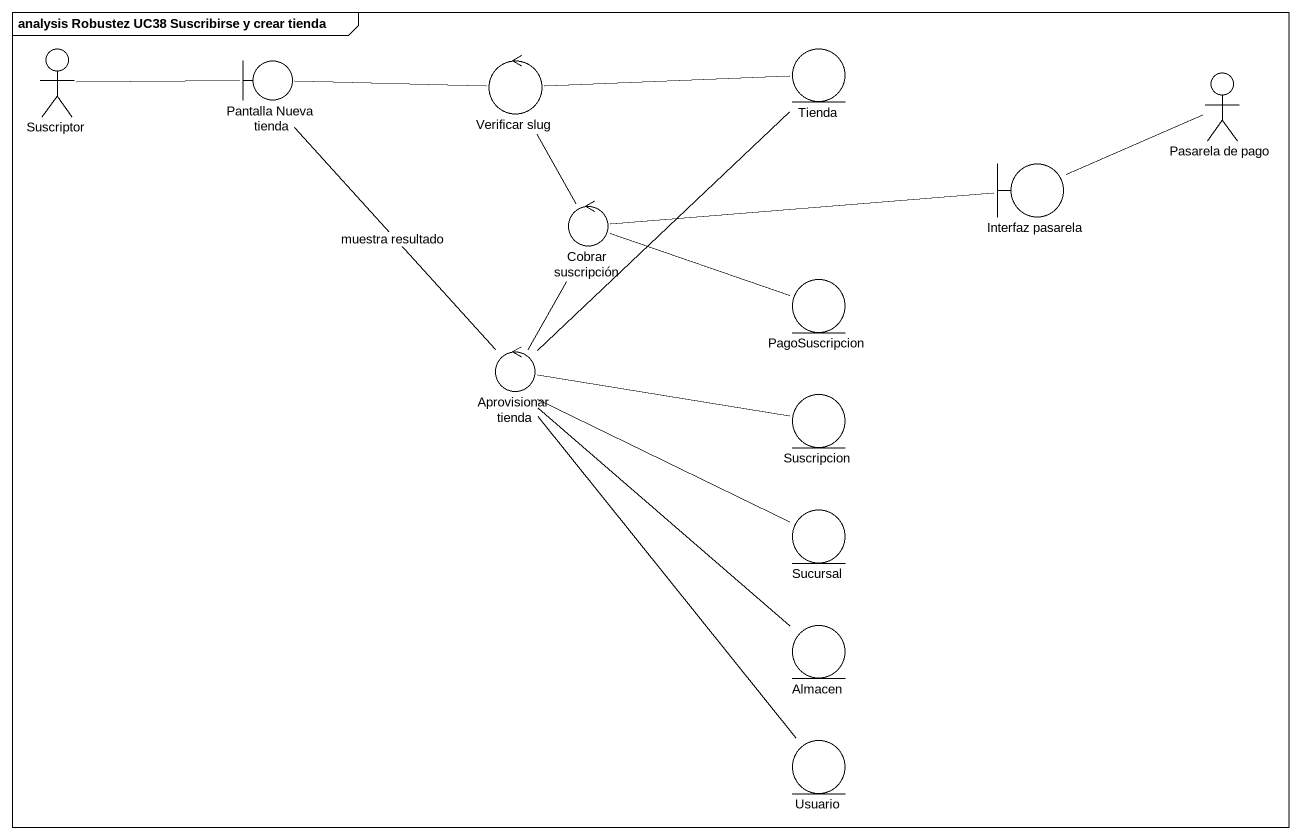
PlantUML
@startuml
mainframe analysis Robustez UC38 Suscribirse y crear tienda
actor Suscriptor
boundary "Pantalla Nueva tienda" as Pantalla_Nueva_tienda
control "Verificar slug" as Verificar_slug
entity Tienda
actor "Pasarela de pago" as Pasarela_de_pago
boundary "Interfaz pasarela" as Interfaz_pasarela
control "Cobrar suscripción" as Cobrar_suscripción
entity PagoSuscripcion
control "Aprovisionar tienda" as Aprovisionar_tienda
entity Suscripcion
entity Sucursal
entity Almacen
entity Usuario
Suscriptor -right- Pantalla_Nueva_tienda
Pantalla_Nueva_tienda -right- Verificar_slug
Verificar_slug -right- Tienda
Verificar_slug -- Cobrar_suscripción
Interfaz_pasarela -right- Pasarela_de_pago
Cobrar_suscripción -right- Interfaz_pasarela
Cobrar_suscripción -right- PagoSuscripcion
Cobrar_suscripción -- Aprovisionar_tienda
Aprovisionar_tienda -up- Pantalla_Nueva_tienda : muestra resultado
Aprovisionar_tienda -up- Tienda
Aprovisionar_tienda -right- Suscripcion
Aprovisionar_tienda -right- Sucursal
Aprovisionar_tienda -- Almacen
Aprovisionar_tienda -- Usuario
@enduml
